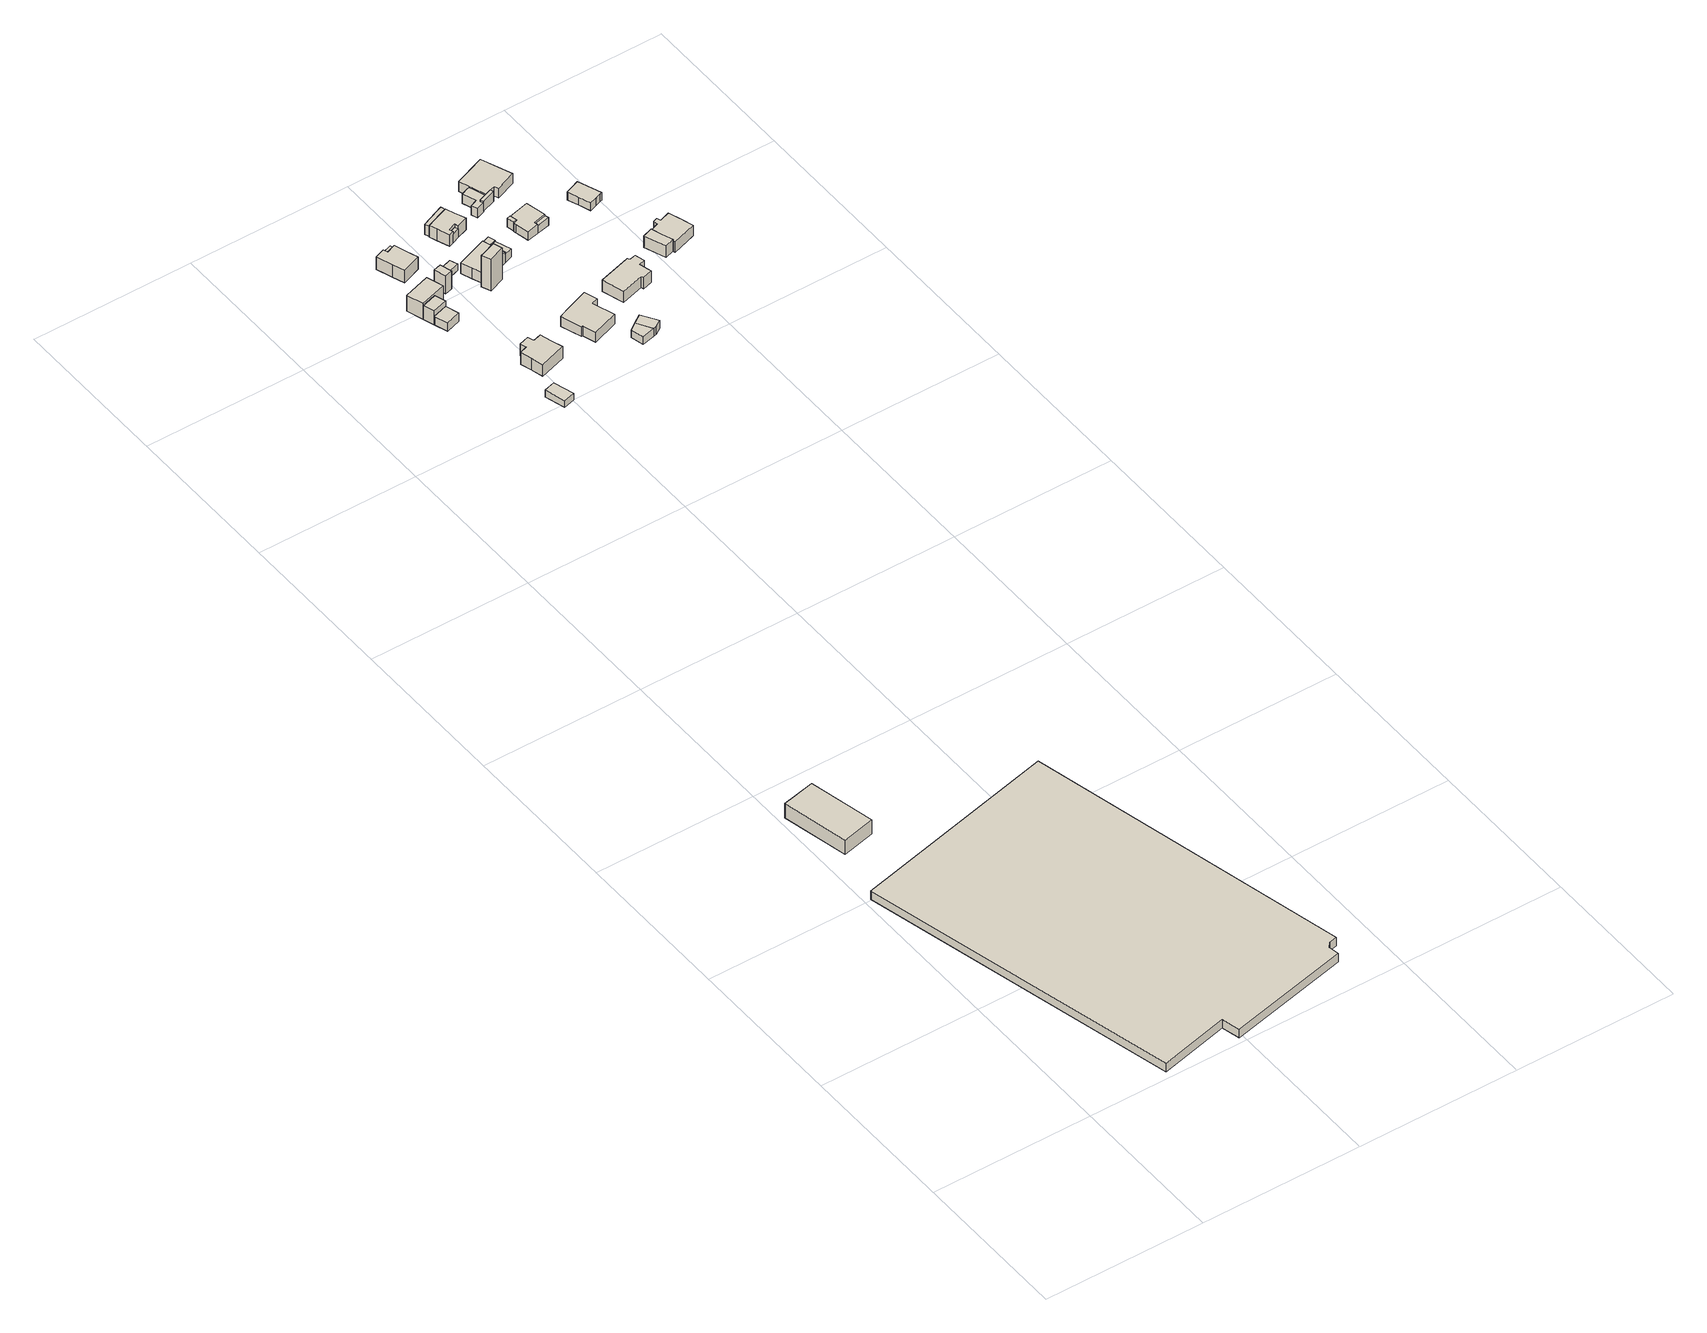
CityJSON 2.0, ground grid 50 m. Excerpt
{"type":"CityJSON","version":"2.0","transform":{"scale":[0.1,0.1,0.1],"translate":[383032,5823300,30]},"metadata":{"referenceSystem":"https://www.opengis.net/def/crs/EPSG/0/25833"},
"CityObjects":{
"building1":{"type":"Building","attributes":{"Gemeindeschluessel":"11000004","BezugspunktDach":"2200","function":"31001_2000","measuredHeight":6.12,"storeysAboveGround":1},"address":[{"country":"Germany","locality":"Berlin","thoroughfareNumber":"95","thoroughfareName":"Saatwinkler Damm"}],"geometry":[{"type":"Solid","lod":"1","boundaries":[[[[0,1,2,3,4]],[[5,6,7,8,9]],[[5,9,4,3]],[[6,5,3,2]],[[7,6,2,1]],[[8,7,1,0]],[[9,8,0,4]]]]}]},
"building2":{"type":"Building","attributes":{"Gemeindeschluessel":"11000004","BezugspunktDach":"2200","function":"51006_1440","measuredHeight":3,"storeysAboveGround":0},"address":[{"country":"Germany","locality":"Berlin"}],"geometry":[{"type":"Solid","lod":"1","boundaries":[[[[10,11,12,13,14,15,16,17,18]],[[19,20,21,22,23,24,25,26,27]],[[19,27,18,17]],[[20,19,17,16]],[[21,20,16,15]],[[22,21,15,14]],[[23,22,14,13]],[[24,23,13,12]],[[25,24,12,11]],[[26,25,11,10]],[[27,26,10,18]]]]}]},
"building3":{"type":"Building","attributes":{"Gemeindeschluessel":"11000012","BezugspunktDach":"2200","function":"31001_2723","measuredHeight":2.47,"storeysAboveGround":1},"address":[{"country":"Germany","locality":"Berlin","thoroughfareNumber":"31 (1)","thoroughfareName":"Alter Wiesenweg"}],"geometry":[{"type":"Solid","lod":"1","boundaries":[[[[28,29,30,31]],[[32,33,34,35]],[[32,35,31,30]],[[33,32,30,29]],[[34,33,29,28]],[[35,34,28,31]]]]}]},
"building4":{"type":"Building","attributes":{"Gemeindeschluessel":"11000012","BezugspunktDach":"2200","function":"51009_1610","measuredHeight":2.95,"storeysAboveGround":0},"address":[{"country":"Germany","locality":"Berlin"}],"geometry":[{"type":"Solid","lod":"1","boundaries":[[[[36,37,38,39]],[[40,41,42,43]],[[40,43,39,38]],[[41,40,38,37]],[[42,41,37,36]],[[43,42,36,39]]]]}]},
"building5":{"type":"Building","attributes":{"Gemeindeschluessel":"11000012","function":"31001_1010"},"address":[{"country":"Germany","locality":"Berlin","thoroughfareNumber":"33","thoroughfareName":"Alter Wiesenweg"}],"children":["building5-1","building5-2"]},
"building5-1":{"type":"BuildingPart","attributes":{"BezugspunktDach":"2200","measuredHeight":6.28,"storeysAboveGround":1},"parents":["building5"],"geometry":[{"type":"Solid","lod":"1","boundaries":[[[[44,45,46,47,48]],[[49,50,51,52,53]],[[49,53,48,47]],[[50,49,47,46]],[[51,50,46,45]],[[52,51,45,44],[54,52,55,56]],[[53,52,44,48]],[[55,52,54,56]]]]}]},
"building5-2":{"type":"BuildingPart","attributes":{"BezugspunktDach":"2200","measuredHeight":4.88,"storeysAboveGround":1},"parents":["building5"],"geometry":[{"type":"Solid","lod":"1","boundaries":[[[[57,58,56,55]],[[54,59,60,52]],[[59,54,56,58]],[[60,59,58,57]],[[52,60,57,55]],[[54,52,55,56]]]]}]},
"building6":{"type":"Building","attributes":{"Gemeindeschluessel":"11000012","BezugspunktDach":"2200","function":"31001_1010","measuredHeight":5.39,"storeysAboveGround":1},"address":[{"country":"Germany","locality":"Berlin","thoroughfareNumber":"31","thoroughfareName":"Alter Wiesenweg"}],"geometry":[{"type":"Solid","lod":"1","boundaries":[[[[61,62,63,64,65,66,67,68,69,70]],[[71,72,73,74,75,76,77,78,79,80]],[[71,80,70,69]],[[72,71,69,68]],[[73,72,68,67]],[[74,73,67,66]],[[75,74,66,65]],[[76,75,65,64]],[[77,76,64,63]],[[78,77,63,62]],[[79,78,62,61]],[[80,79,61,70]]]]}]},
"building7":{"type":"Building","attributes":{"Gemeindeschluessel":"11000012","BezugspunktDach":"2200","function":"31001_1312","measuredHeight":5.48,"storeysAboveGround":1},"address":[{"country":"Germany","locality":"Berlin","thoroughfareNumber":"53 (1)","thoroughfareName":"Alter Wiesenweg"}],"geometry":[{"type":"Solid","lod":"1","boundaries":[[[[81,82,83,84,85,86,87,88]],[[89,90,91,92,93,94,95,96]],[[89,96,88,87]],[[90,89,87,86]],[[91,90,86,85]],[[92,91,85,84]],[[93,92,84,83]],[[94,93,83,82]],[[95,94,82,81]],[[96,95,81,88]]]]}]},
"building8":{"type":"Building","attributes":{"Gemeindeschluessel":"11000012","BezugspunktDach":"2200","function":"51009_1610","measuredHeight":3.3,"storeysAboveGround":0},"address":[{"country":"Germany","locality":"Berlin"}],"geometry":[{"type":"Solid","lod":"1","boundaries":[[[[97,98,99,100]],[[101,102,103,104]],[[101,104,100,99]],[[102,101,99,98]],[[103,102,98,97]],[[104,103,97,100]]]]}]},
"building9":{"type":"Building","attributes":{"Gemeindeschluessel":"11000012","BezugspunktDach":"2200","function":"31001_2723","measuredHeight":6.27,"storeysAboveGround":1},"address":[{"country":"Germany","locality":"Berlin","thoroughfareNumber":"33 (1)","thoroughfareName":"Alter Wiesenweg"}],"geometry":[{"type":"Solid","lod":"1","boundaries":[[[[105,106,107,108]],[[109,110,111,112]],[[109,112,108,107]],[[110,109,107,106]],[[111,110,106,105]],[[112,111,105,108]]]]}]},
"building10":{"type":"Building","attributes":{"Gemeindeschluessel":"11000012","BezugspunktDach":"2200","function":"31001_2723","measuredHeight":2.48,"storeysAboveGround":1},"address":[{"country":"Germany","locality":"Berlin","thoroughfareNumber":"35 (1)","thoroughfareName":"Alter Wiesenweg"}],"geometry":[{"type":"Solid","lod":"1","boundaries":[[[[113,114,115,116]],[[117,118,119,120]],[[117,120,116,115]],[[118,117,115,114]],[[119,118,114,113]],[[120,119,113,116]]]]}]},
"building11":{"type":"Building","attributes":{"Gemeindeschluessel":"11000012","BezugspunktDach":"2200","function":"51009_1610","measuredHeight":10.92,"storeysAboveGround":0},"address":[{"country":"Germany","locality":"Berlin"}],"geometry":[{"type":"Solid","lod":"1","boundaries":[[[[121,122,123,124,125]],[[126,127,128,129,130]],[[126,130,125,124]],[[127,126,124,123]],[[128,127,123,122]],[[129,128,122,121]],[[130,129,121,125]]]]}]},
"building12":{"type":"Building","attributes":{"Gemeindeschluessel":"11000012","BezugspunktDach":"2200","function":"31001_1010","measuredHeight":4.23,"storeysAboveGround":1},"address":[{"country":"Germany","locality":"Berlin","thoroughfareNumber":"29","thoroughfareName":"Alter Wiesenweg"}],"geometry":[{"type":"Solid","lod":"1","boundaries":[[[[131,132,133,134,135,136,137,138,139]],[[140,141,142,143,144,145,146,147,148]],[[140,148,139,138]],[[141,140,138,137]],[[142,141,137,136]],[[143,142,136,135]],[[144,143,135,134]],[[145,144,134,133]],[[146,145,133,132]],[[147,146,132,131]],[[148,147,131,139]]]]}]},
"building13":{"type":"Building","attributes":{"Gemeindeschluessel":"11000012","function":"31001_1010"},"address":[{"country":"Germany","locality":"Berlin","thoroughfareNumber":"35","thoroughfareName":"Alter Wiesenweg"}],"children":["building13-1","building13-2"]},
"building13-1":{"type":"BuildingPart","attributes":{"BezugspunktDach":"2200","measuredHeight":4.66,"storeysAboveGround":1},"parents":["building13"],"geometry":[{"type":"MultiSurface","lod":"1","boundaries":[[[149,150,151,152,153,154,155]],[[156,157,158,159,126,160,161]],[[156,161,155,154]],[[157,156,154,153]],[[162,163,153,152]],[[159,158,152,151],[159,164,162,158]],[[126,159,151,150]],[[160,126,150,149]],[[161,160,149,155]],[[158,157,163,162]],[[162,164,159,158]]]}]},
"building13-2":{"type":"BuildingPart","attributes":{"BezugspunktDach":"2200","measuredHeight":2.87,"storeysAboveGround":1},"parents":["building13"],"geometry":[{"type":"MultiSurface","lod":"1","boundaries":[[[164,165,166,163]],[[167,168,159,157]],[[167,157,163,166]],[[168,167,166,165]],[[159,168,165,164]],[[159,158,169]],[[169,158,162,163,157]],[[164,162,158,159]]]}]},
"building14":{"type":"Building","attributes":{"Gemeindeschluessel":"11000012","BezugspunktDach":"2200","function":"31001_2723","measuredHeight":2.75,"storeysAboveGround":1},"address":[{"country":"Germany","locality":"Berlin","thoroughfareNumber":"29 (2)","thoroughfareName":"Alter Wiesenweg"}],"geometry":[{"type":"Solid","lod":"1","boundaries":[[[[170,171,172,173]],[[174,175,176,177]],[[174,177,173,172]],[[175,174,172,171]],[[176,175,171,170]],[[177,176,170,173]]]]}]},
"building15":{"type":"Building","attributes":{"Gemeindeschluessel":"11000012","BezugspunktDach":"2200","function":"51009_1610","measuredHeight":3,"storeysAboveGround":0},"address":[{"country":"Germany","locality":"Berlin"}],"geometry":[{"type":"Solid","lod":"1","boundaries":[[[[178,179,180,181]],[[182,183,184,185]],[[182,185,181,180]],[[183,182,180,179]],[[184,183,179,178]],[[185,184,178,181]]]]}]},
"building16":{"type":"Building","attributes":{"Gemeindeschluessel":"11000012","BezugspunktDach":"2200","function":"51009_1610","measuredHeight":3.59,"storeysAboveGround":0},"address":[{"country":"Germany","locality":"Berlin"}],"geometry":[{"type":"Solid","lod":"1","boundaries":[[[[186,187,188,189]],[[190,191,192,193]],[[190,193,189,188]],[[191,190,188,187]],[[192,191,187,186]],[[193,192,186,189]]]]}]},
"building17":{"type":"Building","attributes":{"Gemeindeschluessel":"11000012","BezugspunktDach":"2200","function":"31001_1010","measuredHeight":4.75,"storeysAboveGround":1},"address":[{"country":"Germany","locality":"Berlin","thoroughfareNumber":"53","thoroughfareName":"Alter Wiesenweg"}],"geometry":[{"type":"Solid","lod":"1","boundaries":[[[[194,195,196,197,198,199,200,201,202,203]],[[204,205,206,183,182,185,184,207,208,209]],[[204,209,203,202]],[[205,204,202,201]],[[206,205,201,200]],[[183,206,200,199]],[[182,183,199,198]],[[185,182,198,197]],[[184,185,197,196]],[[207,184,196,195]],[[208,207,195,194]],[[209,208,194,203]]]]}]},
"building18":{"type":"Building","attributes":{"Gemeindeschluessel":"11000012","BezugspunktDach":"2200","function":"51009_1610","measuredHeight":3.11,"storeysAboveGround":0},"address":[{"country":"Germany","locality":"Berlin"}],"geometry":[{"type":"Solid","lod":"1","boundaries":[[[[210,211,212,213]],[[214,215,216,217]],[[214,217,213,212]],[[215,214,212,211]],[[216,215,211,210]],[[217,216,210,213]]]]}]},
"building19":{"type":"Building","attributes":{"Gemeindeschluessel":"11000012","BezugspunktDach":"2200","function":"31001_2463","measuredHeight":2.85,"storeysAboveGround":1},"address":[{"country":"Germany","locality":"Berlin","thoroughfareNumber":"29 (1)","thoroughfareName":"Alter Wiesenweg"}],"geometry":[{"type":"Solid","lod":"1","boundaries":[[[[171,218,219,220,172]],[[221,222,223,224,225]],[[221,225,172,220]],[[222,221,220,219]],[[223,222,219,218]],[[224,223,218,171]],[[225,224,171,172]]]]}]},
"building20":{"type":"Building","attributes":{"Gemeindeschluessel":"11000012","BezugspunktDach":"2200","function":"51009_1610","measuredHeight":3.15,"storeysAboveGround":0},"address":[{"country":"Germany","locality":"Berlin"}],"geometry":[{"type":"Solid","lod":"1","boundaries":[[[[226,227,228,229]],[[230,231,232,233]],[[230,233,229,228]],[[231,230,228,227]],[[232,231,227,226]],[[233,232,226,229]]]]}]},
"building21":{"type":"Building","attributes":{"Gemeindeschluessel":"11000012","BezugspunktDach":"2200","function":"31001_1010","measuredHeight":5.24,"storeysAboveGround":1},"address":[{"country":"Germany","locality":"Berlin","thoroughfareNumber":"27","thoroughfareName":"Alter Wiesenweg"}],"geometry":[{"type":"Solid","lod":"1","boundaries":[[[[234,235,236,237,238,239,240,241,242,243,244]],[[245,246,247,248,249,250,251,252,253,254,255]],[[245,255,244,243]],[[246,245,243,242]],[[247,246,242,241]],[[248,247,241,240]],[[249,248,240,239]],[[250,249,239,238]],[[251,250,238,237]],[[252,251,237,236]],[[253,252,236,235]],[[254,253,235,234]],[[255,254,234,244]]]]}]},
"building22":{"type":"Building","attributes":{"Gemeindeschluessel":"11000012","BezugspunktDach":"2200","function":"51009_1610","measuredHeight":3.53,"storeysAboveGround":0},"address":[{"country":"Germany","locality":"Berlin"}],"geometry":[{"type":"Solid","lod":"1","boundaries":[[[[256,257,258,259]],[[260,261,262,263]],[[260,263,259,258]],[[261,260,258,257]],[[262,261,257,256]],[[263,262,256,259]]]]}]},
"building23":{"type":"Building","attributes":{"Gemeindeschluessel":"11000012","BezugspunktDach":"2200","function":"31001_1010","measuredHeight":3.56,"storeysAboveGround":1},"address":[{"country":"Germany","locality":"Berlin","thoroughfareNumber":"37","thoroughfareName":"Alter Wiesenweg"}],"geometry":[{"type":"Solid","lod":"1","boundaries":[[[[264,265,266,267,268,269,270,271,272,273]],[[274,275,276,277,278,279,280,281,282,283]],[[274,283,273,272]],[[275,274,272,271]],[[276,275,271,270]],[[277,276,270,269]],[[278,277,269,268]],[[279,278,268,267]],[[280,279,267,266]],[[281,280,266,265]],[[282,281,265,264]],[[283,282,264,273]]]]}]},
"building24":{"type":"Building","attributes":{"Gemeindeschluessel":"11000012","BezugspunktDach":"2200","function":"51009_1610","measuredHeight":2.72,"storeysAboveGround":0},"address":[{"country":"Germany","locality":"Berlin"}],"geometry":[{"type":"Solid","lod":"1","boundaries":[[[[284,285,286,287]],[[278,288,280,279]],[[278,279,287,286]],[[288,278,286,285]],[[280,288,285,284]],[[279,280,284,287]]]]}]},
"building25":{"type":"Building","attributes":{"Gemeindeschluessel":"11000012","function":"31001_1010"},"address":[{"country":"Germany","locality":"Berlin","thoroughfareNumber":"51","thoroughfareName":"Alter Wiesenweg"}],"children":["building25-1","building25-2"]},
"building25-1":{"type":"BuildingPart","attributes":{"BezugspunktDach":"2200","measuredHeight":4.03,"storeysAboveGround":1},"parents":["building25"],"geometry":[{"type":"MultiSurface","lod":"1","boundaries":[[[289,290,291,292,293,294,295,296,297,298,299,300]],[[301,302,303,304,305,306,307,308,309,310,311,312]],[[301,312,300,299]],[[302,301,299,298]],[[303,302,298,297]],[[304,303,297,296]],[[305,304,296,295]],[[306,305,295,294]],[[307,306,294,293]],[[308,307,293,292]],[[309,308,292,291]],[[313,314,291,290]],[[315,313,310,290,289]],[[312,311,289,300]],[[310,309,316,314,313]],[[311,310,313,315]]]}]},
"building25-2":{"type":"BuildingPart","attributes":{"BezugspunktDach":"2200","measuredHeight":3.17,"storeysAboveGround":1},"parents":["building25"],"geometry":[{"type":"MultiSurface","lod":"1","boundaries":[[[317,318,319,314,315,320,321,322,323]],[[324,325,326,311,309,327,328,329,330]],[[324,330,323,322]],[[325,324,322,321]],[[326,325,321,320]],[[311,326,320,315]],[[327,309,314,319]],[[328,327,319,318]],[[329,328,318,317]],[[330,329,317,323]],[[310,313,314,309]],[[313,310,311,315]]]}]},
"building26":{"type":"Building","attributes":{"Gemeindeschluessel":"11000012","BezugspunktDach":"2200","function":"51009_1610","measuredHeight":5.64,"storeysAboveGround":0},"address":[{"country":"Germany","locality":"Berlin"}],"geometry":[{"type":"Solid","lod":"1","boundaries":[[[[331,332,333,334,335]],[[336,337,338,339,340]],[[336,340,335,334]],[[337,336,334,333]],[[338,337,333,332]],[[339,338,332,331]],[[340,339,331,335]]]]}]},
"building27":{"type":"Building","attributes":{"Gemeindeschluessel":"11000012","BezugspunktDach":"2200","function":"31001_2463","measuredHeight":2.92,"storeysAboveGround":1},"address":[{"country":"Germany","locality":"Berlin","thoroughfareNumber":"39 (2)","thoroughfareName":"Alter Wiesenweg"}],"geometry":[{"type":"Solid","lod":"1","boundaries":[[[[341,342,343,344,345,346,347,348,349]],[[350,351,352,353,354,355,356,357,358]],[[350,358,349,348]],[[351,350,348,347]],[[352,351,347,346]],[[353,352,346,345]],[[354,353,345,344]],[[355,354,344,343]],[[356,355,343,342]],[[357,356,342,341]],[[358,357,341,349]]]]}]},
"building28":{"type":"Building","attributes":{"Gemeindeschluessel":"11000012","BezugspunktDach":"2200","function":"31001_1010","measuredHeight":5.69,"storeysAboveGround":1},"address":[{"country":"Germany","locality":"Berlin","thoroughfareNumber":"25","thoroughfareName":"Alter Wiesenweg"}],"geometry":[{"type":"Solid","lod":"1","boundaries":[[[[359,360,361,362,363,364,365,366,367,368,369]],[[370,371,372,373,374,375,376,377,378,379,380]],[[370,380,369,368]],[[371,370,368,367]],[[372,371,367,366]],[[373,372,366,365]],[[374,373,365,364]],[[375,374,364,363]],[[376,375,363,362]],[[377,376,362,361]],[[378,377,361,360]],[[379,378,360,359]],[[380,379,359,369]]]]}]}
},
"vertices":[
[52,1162,74],[154,1185,74],[108,1389,74],[58,1378,74],[7,1367,74],[58,1378,24],[108,1389,24],[154,1185,24],[52,1162,24],[7,1367,24],
[252,14,43],[468,65,43],[482,9,43],[859,95,43],[853,127,43],[865,142,43],[890,148,43],[654,1144,43],[14,994,43],[654,1144,13],[890,148,13],[865,142,13],[853,127,13],[859,95,13],[482,9,13],[468,65,13],[252,14,13],[14,994,13],
[464,2983,33],[499,2993,33],[480,3056,33],[446,3046,33],[480,3056,9],[499,2993,9],[464,2983,9],[446,3046,9],
[388,3399,36],[433,3412,36],[421,3453,36],[375,3439,36],[421,3453,6],[433,3412,6],[388,3399,6],[375,3439,6],
[364,3473,61],[445,3498,61],[437,3524,61],[429,3549,61],[348,3524,61],[429,3549,5],[437,3524,5],[445,3498,5],[364,3473,5],[348,3524,5],[410,3487,5],[364,3473,54],[410,3487,54],
[375,3439,54],[421,3453,54],[421,3453,5],[375,3439,5],
[477,3149,50],[487,3113,50],[569,3139,50],[558,3174,50],[548,3209,50],[522,3202,50],[516,3221,50],[486,3212,50],[492,3193,50],[467,3184,50],[492,3193,9],[486,3212,9],[516,3221,9],[522,3202,9],[548,3209,9],[558,3174,9],[569,3139,9],[487,3113,9],[477,3149,9],[467,3184,9],
[392,3648,50],[405,3613,50],[463,3635,50],[451,3671,50],[439,3707,50],[411,3696,50],[406,3710,50],[375,3698,50],[406,3710,7],[411,3696,7],[439,3707,7],[451,3671,7],[463,3635,7],[405,3613,7],[392,3648,7],[375,3698,7],
[411,3696,41],[439,3707,41],[435,3720,41],[406,3710,41],[435,3720,8],[439,3707,8],[411,3696,8],[406,3710,8],
[468,3519,68],[491,3525,68],[481,3561,68],[457,3555,68],[481,3561,5],[491,3525,5],[468,3519,5],[457,3555,5],
[507,3560,28],[545,3573,28],[536,3596,28],[498,3584,28],[536,3596,6],[545,3573,6],[507,3560,6],[498,3584,6],
[572,3461,113],[621,3480,113],[612,3508,113],[572,3493,113],[560,3489,113],[572,3493,3],[612,3508,3],[621,3480,3],[572,3461,3],[560,3489,3],
[659,3180,41],[663,3181,41],[676,3141,41],[756,3169,41],[733,3236,41],[754,3243,41],[740,3283,41],[680,3261,41],[637,3244,41],[680,3261,6],[740,3283,6],[754,3243,6],[733,3236,6],[756,3169,6],[676,3141,6],[663,3181,6],[659,3180,6],[637,3244,6],
[559,3527,41],[572,3493,41],[663,3527,41],[651,3561,41],[647,3574,41],[640,3595,41],[546,3561,41],[640,3595,3],[647,3574,3],[651,3561,3],[663,3527,3],[559,3527,3],[546,3561,3],[651,3561,32],[647,3574,32],[663,3527,32],
[689,3536,32],[672,3583,32],[672,3583,3],[689,3536,3],[649,3569,3],
[764,3054,43],[805,3064,43],[778,3110,43],[755,3094,43],[778,3110,16],[805,3064,16],[764,3054,16],[755,3094,16],
[595,3663,37],[619,3673,37],[615,3683,37],[591,3674,37],[615,3683,7],[619,3673,7],[595,3663,7],[591,3674,7],
[558,3718,46],[629,3745,46],[624,3759,46],[553,3730,46],[624,3759,10],[629,3745,10],[558,3718,10],[553,3730,10],
[567,3694,48],[581,3658,48],[595,3663,48],[591,3674,48],[615,3683,48],[619,3673,48],[652,3685,48],[638,3720,48],[629,3745,48],[558,3718,48],[629,3745,7],[638,3720,7],[652,3685,7],[581,3658,7],[567,3694,7],[558,3718,7],
[647,3574,36],[672,3583,36],[665,3604,36],[640,3595,36],[665,3604,5],[672,3583,5],[647,3574,5],[640,3595,5],
[815,3067,43],[836,3080,43],[805,3128,43],[805,3128,15],[836,3080,15],[815,3067,15],[805,3064,15],[778,3110,15],
[751,3611,36],[762,3614,36],[757,3636,36],[746,3633,36],[757,3636,5],[762,3614,5],[751,3611,5],[746,3633,5],
[820,3219,50],[890,3239,50],[892,3231,50],[923,3240,50],[913,3278,50],[932,3284,50],[931,3287,50],[924,3313,50],[904,3308,50],[901,3315,50],[800,3286,50],[901,3315,10],[904,3308,10],[924,3313,10],[931,3287,10],[932,3284,10],[913,3278,10],[923,3240,10],[892,3231,10],[890,3239,10],[820,3219,10],[800,3286,10],
[729,3713,45],[771,3729,45],[767,3739,45],[724,3723,45],[767,3739,10],[771,3729,10],[729,3713,10],[724,3723,10],
[753,3602,34],[762,3561,34],[797,3569,34],[795,3580,34],[835,3590,34],[828,3621,34],[821,3652,34],[757,3636,34],[762,3614,34],[751,3611,34],[762,3614,3],[757,3636,3],[821,3652,3],[828,3621,3],[835,3590,3],[795,3580,3],[797,3569,3],[762,3561,3],[753,3602,3],[751,3611,3],
[797,3569,30],[838,3578,30],[835,3590,30],[795,3580,30],[838,3578,3],
[732,3783,43],[736,3773,43],[750,3732,43],[767,3739,43],[785,3746,43],[790,3733,43],[852,3757,43],[831,3810,43],[816,3850,43],[779,3836,43],[750,3825,43],[721,3814,43],[750,3825,8],[779,3836,8],[816,3850,8],[831,3810,8],[852,3757,8],[790,3733,8],[785,3746,8],[767,3739,8],[750,3732,8],[736,3773,8],[732,3783,8],[721,3814,8],[736,3773,40],[750,3732,40],[732,3783,40],[750,3732,22],
[702,3704,40],[729,3713,40],[724,3723,40],[726,3781,40],[702,3772,40],[717,3731,40],[695,3722,40],[717,3731,8],[702,3772,8],[726,3781,8],[724,3723,8],[729,3713,8],[702,3704,8],[695,3722,8],
[1010,3295,50],[1039,3305,50],[1027,3338,50],[1016,3370,50],[986,3360,50],[1016,3370,9],[1027,3338,9],[1039,3305,9],[1010,3295,9],[986,3360,9],
[934,3625,31],[946,3594,31],[959,3558,31],[982,3566,31],[999,3572,31],[1005,3574,31],[978,3645,31],[956,3637,31],[933,3628,31],[956,3637,4],[978,3645,4],[1005,3574,4],[999,3572,4],[982,3566,4],[959,3558,4],[946,3594,4],[934,3625,4],[933,3628,4],
[1028,3334,45],[1039,3305,45],[1041,3298,45],[1116,3323,45],[1104,3361,45],[1091,3398,45],[1059,3387,45],[1055,3399,45],[1041,3394,45],[1044,3381,45],[1016,3370,45],[1044,3381,8],[1041,3394,8],[1055,3399,8],[1059,3387,8],[1091,3398,8],[1104,3361,8],[1116,3323,8],[1041,3298,8],[1039,3305,8],[1028,3334,8],[1016,3370,8]
]}
